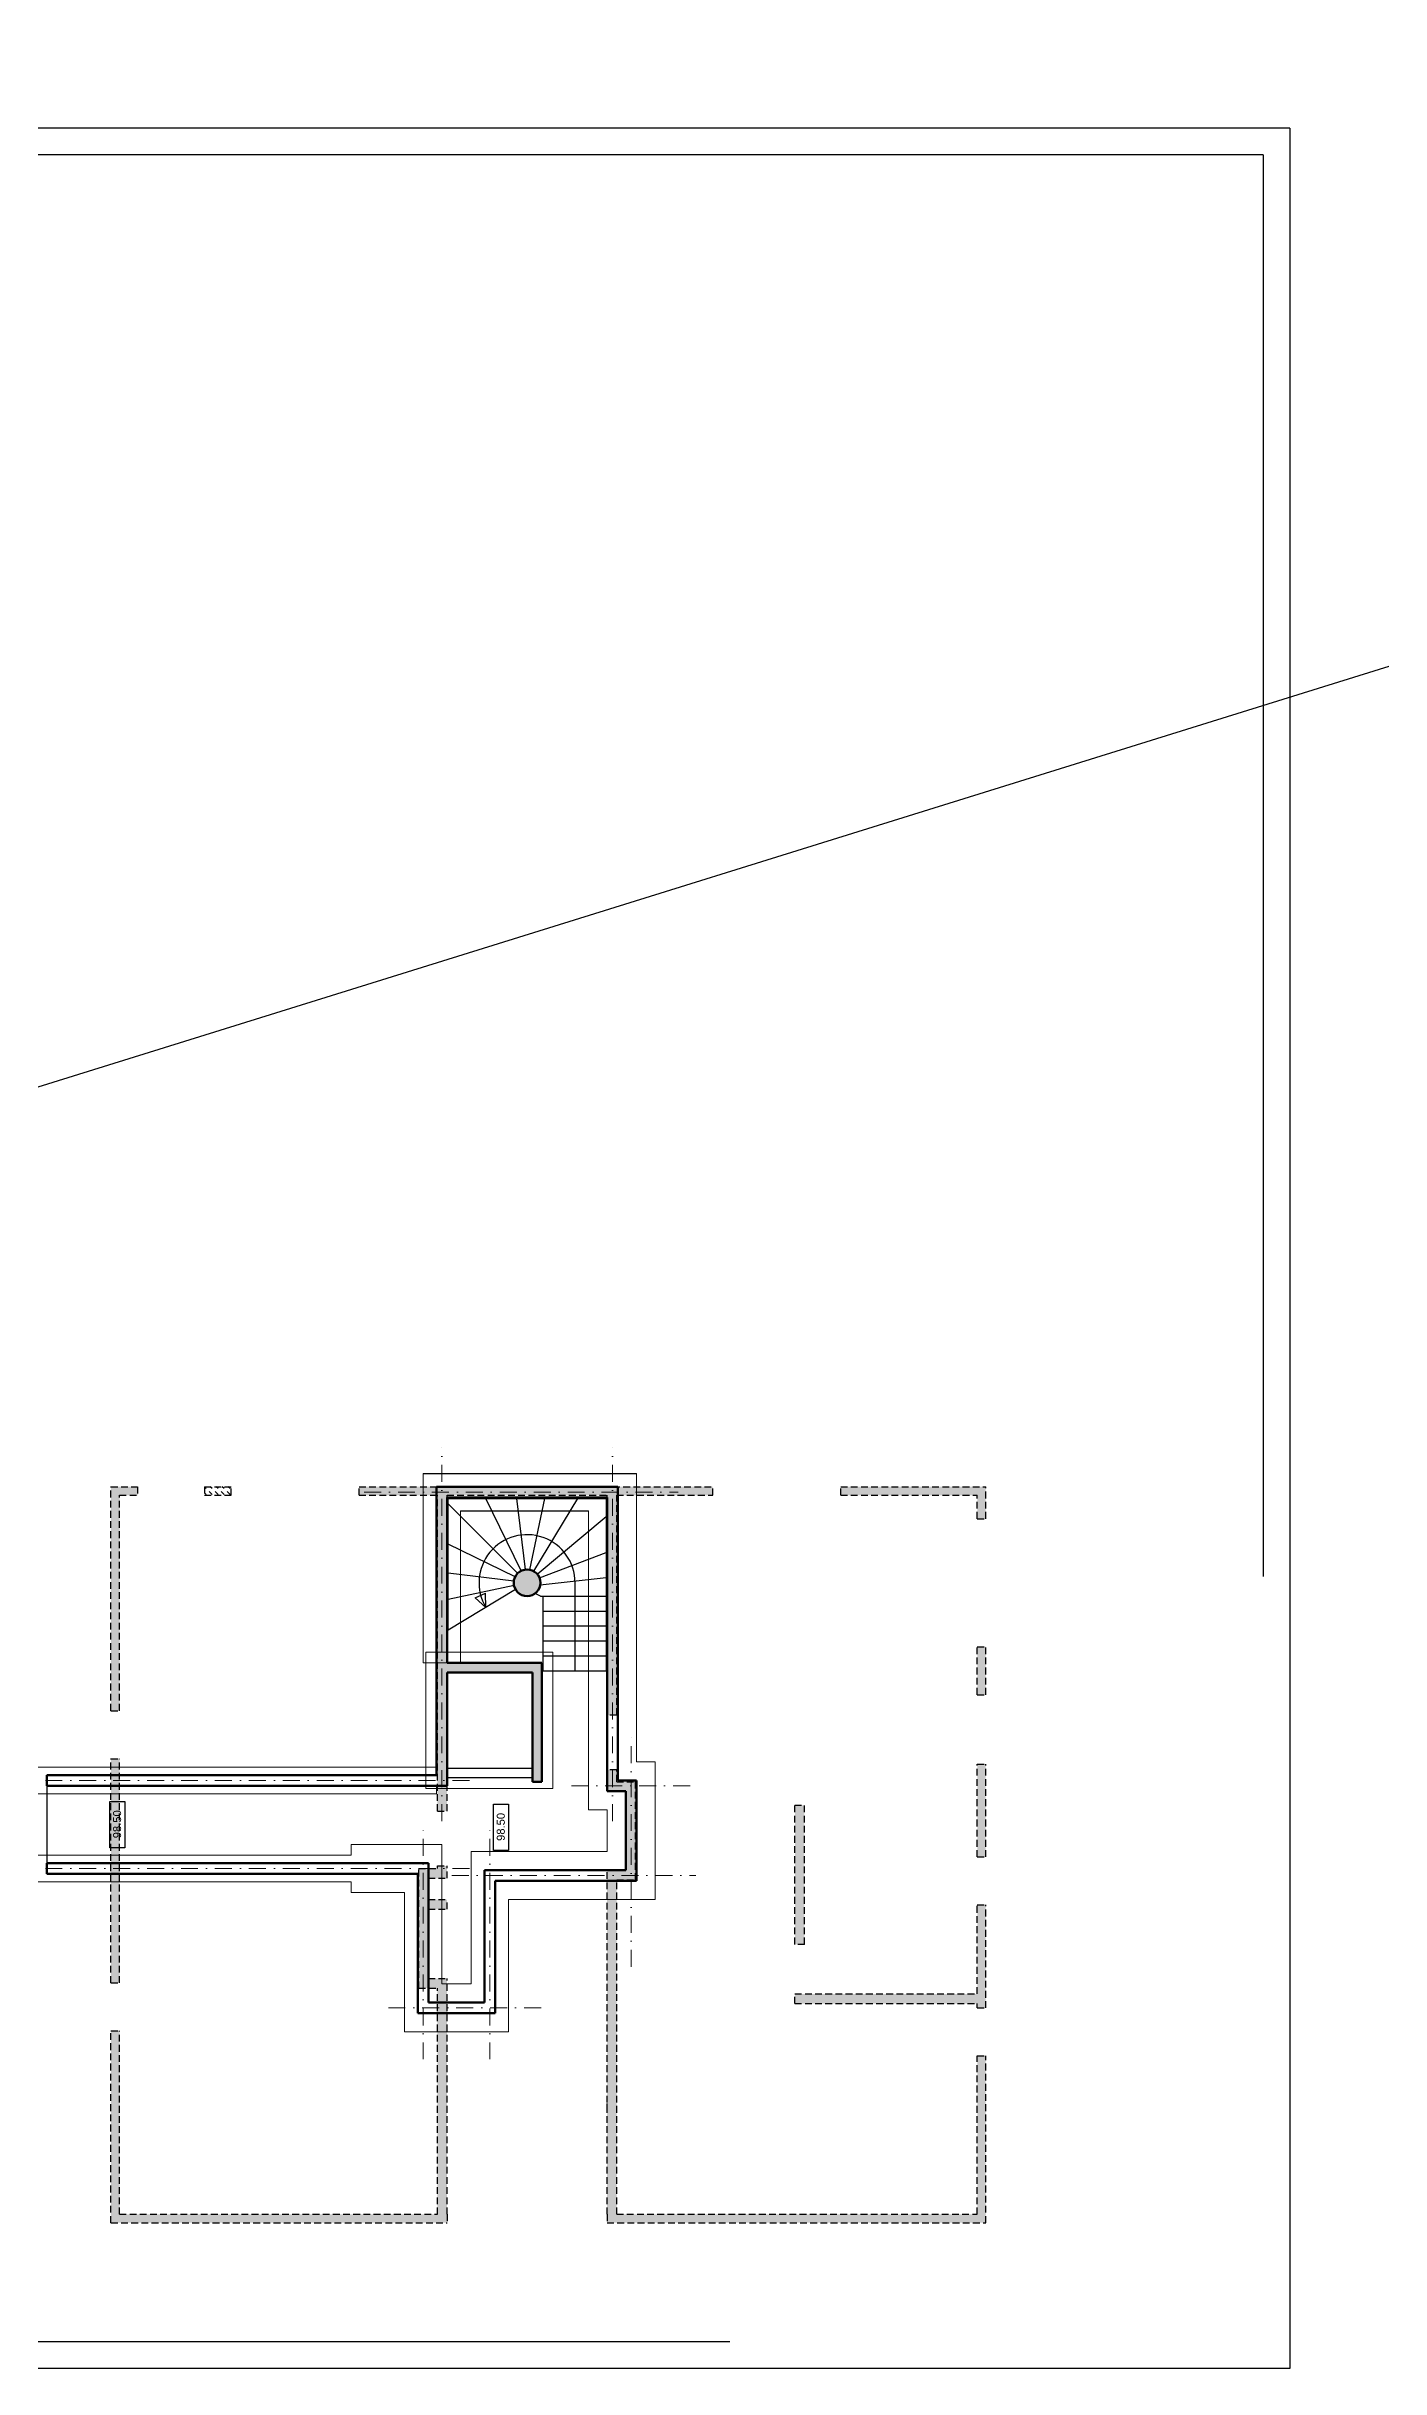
# Model space of a CAD drawing. Header units: centimetres. Extents: x 16433 to 114398, y -50094 to -12305.
# Drawn here: x 45565 to 48066, y -21057 to -16703 of the extents above; entities that cross this region are included whole.
import ezdxf

# ---------------------------------------------------------------- set-up
doc = ezdxf.new("R2010")
doc.units = ezdxf.units.CM
doc.header["$LTSCALE"] = 0.5
for name, pattern in [('CACHEX2', [19.05, 12.7, -6.35]), ('TIRETPT2', [12.7, 6.35, -3.175, 0, -3.175]), ('TIRETPTX2', [50.8, 25.4, -12.7, 0, -12.7])]:
    doc.linetypes.add(name, pattern=pattern)
doc.layers.get('0').update_dxf_attribs({"linetype": 'CONTINUOUS'})
for name, color, linetype in [('01_cote_gen', 4, 'CONTINUOUS'), ('01_linteaux', 2, 'CONTINUOUS'), ('01_murs_sup', 2, 'CACHEX2'), ('01_poch_murs', 253, 'CONTINUOUS'), ('01_texte', 230, 'CONTINUOUS')]:
    doc.layers.add(name, color=color, linetype=linetype)
for name, color, linetype, lineweight in [('01_murs_coup', 5, 'CONTINUOUS', 60), ('01_sem', 42, 'CONTINUOUS', 15), ('01_tram_axes', 2, 'TIRETPTX2', 9)]:
    doc.layers.add(name, color=color, linetype=linetype, lineweight=lineweight)
doc.styles.add('ARIAL', font='arial.ttf')
pattern_1 = [(135, (25186.803, -57921.042), (-11.2253202, 2e-15), [7.9375, -7.9375])]

msp = doc.modelspace()

# ---------------------------------------------------------------- hatches: boundary and pattern name
at = {"layer": '01_murs_sup'}
h = msp.add_hatch(dxfattribs=at)
h.set_pattern_fill('DASH', color=256, scale=2.5, angle=135)
h.set_pattern_definition(pattern_1)
h.paths.add_polyline_path([(45685.633, -19403.484), (45685.633, -19823.484), (45701.633, -19823.484), (45701.633, -19419.484), (45735.633, -19419.484), (45735.633, -19403.484)])
h.paths.add_polyline_path([(45685.633, -19913.484), (45685.633, -20333.484), (45701.633, -20333.484), (45701.633, -19913.484)])
h.paths.add_polyline_path([(46280.633, -20325.484), (46280.633, -20195.484), (46315.633, -20195.484), (46315.633, -20177.484), (46280.633, -20177.484), (46280.633, -20137.484), (46315.633, -20137.484), (46315.633, -20114.484), (46297.633, -20114.484), (46297.633, -20119.484), (46262.633, -20119.484), (46262.633, -20343.484), (46297.633, -20343.484), (46297.633, -20767.484), (45701.633, -20767.484), (45701.633, -20423.484), (45685.633, -20423.484), (45685.633, -20783.484), (46315.633, -20783.484), (46315.633, -20767.484), (46315.633, -20325.484)])
h.paths.add_polyline_path([(46150.633, -19403.484), (46150.633, -19419.484), (46297.633, -19419.484), (46297.633, -20011.484), (46315.633, -20011.484), (46315.633, -19751.484), (46475.633, -19751.484), (46475.633, -19956.484), (46493.633, -19956.484), (46493.633, -19733.484), (46315.633, -19733.484), (46315.633, -19419.484), (46615.633, -19419.484), (46615.633, -19831.484), (46633.633, -19831.484), (46633.633, -19419.484), (46813.633, -19419.484), (46813.633, -19403.484)])
h.paths.add_polyline_path([(46465.633, -19558.484, 1), (46465.633, -19608.484, 1)], flags=17)
h.paths.add_polyline_path([(46633.633, -19956.484), (46633.633, -19934.484), (46615.633, -19934.484), (46615.633, -19974.484), (46650.633, -19974.484), (46650.633, -20122.484), (46615.633, -20122.484), (46615.633, -20767.484), (46615.633, -20783.484), (47325.633, -20783.484), (47325.633, -20470.484), (47309.633, -20470.484), (47309.633, -20767.484), (46633.633, -20767.484), (46633.633, -20140.484), (46668.633, -20140.484), (46668.633, -19956.484)])
h.paths.add_polyline_path([(46967.633, -20000.484), (46967.633, -20261.484), (46985.633, -20261.484), (46985.633, -20000.484)], flags=17)
h.paths.add_polyline_path([(46967.633, -20354.484), (46967.633, -20372.484), (47309.633, -20372.484), (47309.633, -20380.484), (47325.633, -20380.484), (47325.633, -20187.484), (47309.633, -20187.484), (47309.633, -20354.484)], flags=17)
h.paths.add_polyline_path([(47309.633, -19923.484), (47309.633, -20097.484), (47325.633, -20097.484), (47325.633, -19923.484)])
h.paths.add_polyline_path([(47309.633, -19703.484), (47309.633, -19793.484), (47325.633, -19793.484), (47325.633, -19703.484)])
h.paths.add_polyline_path([(47053.633, -19403.484), (47053.633, -19419.484), (47309.633, -19419.484), (47309.633, -19463.484), (47325.633, -19463.484), (47325.633, -19403.484)])
h = msp.add_hatch(dxfattribs=at)
h.set_pattern_fill('DASH', color=256, scale=2.5, angle=135)
h.set_pattern_definition(pattern_1)
h.paths.add_polyline_path([(45860.633, -19403.484), (45860.633, -19419.484), (45910.633, -19419.484), (45910.633, -19403.484)])

# ---------------------------------------------------------------- linework, layer by layer
msp.add_line((47895.797, -16856.715), (47895.797, -21056.715))
at = {"layer": '01_cote_gen'}
for p, q in [((47895.797, -16856.715), (37832.394, -16856.715)), ((47895.797, -21056.715), (38882.394, -21056.715))]:
    msp.add_line(p, q, dxfattribs=at)
at = {"layer": '01_linteaux'}
for p, q in [((46270.633, -19378.484), (46670.633, -19378.484)), ((46317.633, -19425.484), (46613.633, -19425.484)), ((46317.633, -19672.332), (46317.633, -19425.484)), ((46447.918, -19565.843), (46317.633, -19435.395)), ((46340.633, -19448.484), (46580.633, -19448.484)), ((46454.635, -19561.033), (46388.61, -19425.484)), ((46462.554, -19558.675), (46446.254, -19425.484)), ((46470.808, -19559.026), (46499.233, -19425.484)), ((46478.497, -19562.048), (46560.586, -19425.484)), ((46484.781, -19567.412), (46613.633, -19459.307)), ((46613.633, -19425.484), (46613.633, -19748.483)), ((46443.136, -19572.58), (46317.633, -19511.254)), ((46488.974, -19574.531), (46613.633, -19526.672)), ((46440.81, -19580.508), (46317.633, -19565.278)), ((46441.196, -19588.761), (46317.633, -19614.901)), ((46490.328, -19587.373), (46613.633, -19573.358)), ((46555.674, -19748.487), (46555.674, -19583.484)), ((46444.25, -19596.438), (46317.633, -19672.332)), ((46368.487, -19611.746), (46387.532, -19602.915)), ((46388.463, -19629.877), (46368.487, -19611.746)), ((46388.463, -19629.877), (46387.532, -19602.915)), ((46490.633, -19608.492), (46480.632, -19603.485)), ((46490.633, -19608.492), (46613.633, -19608.483)), ((46495.633, -19748.492), (46495.633, -19608.492)), ((46495.633, -19636.492), (46613.633, -19636.483)), ((46495.633, -19664.492), (46613.633, -19664.483)), ((46495.633, -19692.492), (46613.633, -19692.483)), ((46495.633, -19720.492), (46613.633, -19720.483)), ((46495.633, -19748.492), (46613.633, -19748.483)), ((46475.633, -19931.484), (46315.633, -19931.484)), ((45565.633, -19964.484), (45565.633, -20109.484)), ((46475.633, -19949.484), (46315.633, -19949.484))]:
    msp.add_line(p, q, dxfattribs=at)
msp.add_arc((46465.633, -19583.484), 90.041, 0, 211.013118, dxfattribs=at)
at = {"layer": '01_murs_coup', "linetype": 'Continuous', "lineweight": 50}
for p, q in [((46295.633, -19944.484), (46295.633, -19403.484)), ((46295.633, -19403.484), (46635.633, -19403.484)), ((46635.633, -19403.484), (46635.633, -19954.484)), ((46315.633, -19733.484), (46315.633, -19423.484)), ((46315.633, -19423.484), (46615.633, -19423.484)), ((46615.633, -19423.484), (46615.633, -19974.484)), ((46493.633, -19733.484), (46315.633, -19733.484)), ((46475.633, -19751.484), (46315.633, -19751.484)), ((46315.633, -19751.484), (46315.633, -19964.484)), ((46475.633, -19956.484), (46475.633, -19751.484)), ((46493.633, -19956.484), (46493.633, -19733.484)), ((45565.633, -19944.484), (46295.633, -19944.484)), ((45565.633, -19964.484), (45565.633, -19944.484)), ((45565.633, -19964.484), (46315.633, -19964.484)), ((46493.633, -19956.484), (46475.633, -19956.484)), ((46615.633, -19974.484), (46650.633, -19974.484)), ((46635.633, -19954.484), (46670.633, -19954.484)), ((46650.633, -19974.484), (46650.633, -20122.484)), ((46670.633, -19954.484), (46670.633, -20142.484)), ((46280.633, -20109.484), (45565.633, -20109.484)), ((45565.633, -20129.484), (45565.633, -20109.484)), ((46280.633, -20109.484), (46280.633, -20142.484)), ((46260.633, -20129.484), (45565.633, -20129.484)), ((46260.633, -20390.484), (46260.633, -20129.484)), ((46280.633, -20370.484), (46280.633, -20142.484)), ((46650.633, -20122.484), (46385.633, -20122.484)), ((46385.633, -20142.484), (46385.633, -20122.484)), ((46385.633, -20370.484), (46385.633, -20142.484)), ((46670.633, -20142.484), (46405.633, -20142.484)), ((46405.633, -20390.484), (46405.633, -20142.484)), ((46280.633, -20370.484), (46385.633, -20370.484)), ((46260.633, -20390.484), (46405.633, -20390.484))]:
    msp.add_line(p, q, dxfattribs=at)
msp.add_circle((46465.633, -19583.484), 25, dxfattribs=at)
at = {"layer": '01_murs_sup', "ltscale": 2}
for p, q in [((45685.633, -19823.484), (45685.633, -19403.484)), ((45685.633, -19403.484), (45735.633, -19403.484)), ((45735.633, -19403.484), (45735.633, -19419.484)), ((45860.633, -19403.484), (45910.633, -19403.484)), ((45860.633, -19403.484), (45860.633, -19419.484)), ((45910.633, -19419.484), (45910.633, -19403.484)), ((46150.633, -19403.484), (46813.633, -19403.484)), ((46150.633, -19419.484), (46150.633, -19403.484)), ((46813.633, -19419.484), (46813.633, -19403.484)), ((47053.633, -19403.484), (47325.633, -19403.484)), ((47053.633, -19419.484), (47053.633, -19403.484)), ((47325.633, -19463.484), (47325.633, -19403.484)), ((45701.633, -19823.484), (45701.633, -19419.484)), ((45701.633, -19419.484), (45735.633, -19419.484)), ((45860.633, -19419.484), (45910.633, -19419.484)), ((46150.633, -19419.484), (46297.633, -19419.484)), ((46297.633, -20011.484), (46297.633, -19419.484)), ((46315.633, -19419.484), (46615.633, -19419.484)), ((46315.633, -19733.484), (46315.633, -19419.484)), ((46615.633, -19831.484), (46615.633, -19419.484)), ((46633.633, -19419.484), (46813.633, -19419.484)), ((46633.633, -19831.484), (46633.633, -19419.484)), ((47053.633, -19419.484), (47309.633, -19419.484)), ((47309.633, -19463.484), (47309.633, -19419.484)), ((47309.633, -19463.484), (47325.633, -19463.484)), ((47309.633, -19793.484), (47309.633, -19703.484)), ((47309.633, -19703.484), (47325.633, -19703.484)), ((47325.633, -19793.484), (47325.633, -19703.484)), ((46315.633, -19733.484), (46493.633, -19733.484)), ((46315.633, -20011.484), (46315.633, -19751.484)), ((46315.633, -19751.484), (46475.633, -19751.484)), ((46475.633, -19956.484), (46475.633, -19751.484)), ((46493.633, -19956.484), (46493.633, -19733.484)), ((47309.633, -19793.484), (47325.633, -19793.484)), ((45685.633, -19823.484), (45701.633, -19823.484)), ((46633.633, -19831.484), (46615.633, -19831.484)), ((45685.633, -20333.484), (45685.633, -19913.484)), ((45685.633, -19913.484), (45701.633, -19913.484)), ((45701.633, -20333.484), (45701.633, -19913.484)), ((46615.633, -19974.484), (46615.633, -19934.484)), ((46633.633, -19934.484), (46615.633, -19934.484)), ((46633.633, -19956.484), (46633.633, -19934.484)), ((47309.633, -20097.484), (47309.633, -19923.484)), ((47309.633, -19923.484), (47325.633, -19923.484)), ((47325.633, -20097.484), (47325.633, -19923.484)), ((46475.633, -19956.484), (46493.633, -19956.484)), ((46615.633, -19974.484), (46650.633, -19974.484)), ((46633.633, -19956.484), (46668.633, -19956.484)), ((46650.633, -20122.484), (46650.633, -19974.484)), ((46668.633, -20140.484), (46668.633, -19956.484)), ((46297.633, -20011.484), (46315.633, -20011.484)), ((46967.633, -20261.484), (46967.633, -20000.484)), ((46967.633, -20000.484), (46985.633, -20000.484)), ((46985.633, -20261.484), (46985.633, -20000.484)), ((47309.633, -20097.484), (47325.633, -20097.484)), ((46262.633, -20343.484), (46262.633, -20119.484)), ((46262.633, -20119.484), (46297.633, -20119.484)), ((46280.633, -20177.484), (46280.633, -20137.484)), ((46280.633, -20137.484), (46315.633, -20137.484)), ((46297.633, -20119.484), (46297.633, -20114.484)), ((46297.633, -20114.484), (46315.633, -20114.484)), ((46315.633, -20137.484), (46315.633, -20114.484)), ((46615.633, -20767.484), (46615.633, -20122.484)), ((46615.633, -20122.484), (46650.633, -20122.484)), ((46633.633, -20767.484), (46633.633, -20140.484)), ((46633.633, -20140.484), (46668.633, -20140.484)), ((46280.633, -20177.484), (46315.633, -20177.484)), ((46280.633, -20195.484), (46315.633, -20195.484)), ((46280.633, -20325.484), (46280.633, -20195.484)), ((46315.633, -20195.484), (46315.633, -20177.484)), ((47309.633, -20354.484), (47309.633, -20187.484)), ((47309.633, -20187.484), (47325.633, -20187.484)), ((47325.633, -20380.484), (47325.633, -20187.484)), ((46985.633, -20261.484), (46967.633, -20261.484)), ((46280.633, -20325.484), (46315.633, -20325.484)), ((46315.633, -20767.484), (46315.633, -20325.484)), ((45685.633, -20333.484), (45701.633, -20333.484)), ((46262.633, -20343.484), (46297.633, -20343.484)), ((46297.633, -20767.484), (46297.633, -20343.484)), ((46967.633, -20354.484), (47309.633, -20354.484)), ((46967.633, -20372.484), (46967.633, -20354.484)), ((46967.633, -20372.484), (47309.633, -20372.484)), ((47309.633, -20380.484), (47309.633, -20372.484)), ((47309.633, -20380.484), (47325.633, -20380.484)), ((45685.633, -20783.484), (45685.633, -20423.484)), ((45685.633, -20423.484), (45701.633, -20423.484)), ((45701.633, -20767.484), (45701.633, -20423.484)), ((47309.633, -20767.484), (47309.633, -20470.484)), ((47309.633, -20470.484), (47325.633, -20470.484)), ((47325.633, -20783.484), (47325.633, -20470.484)), ((46615.633, -20572.484), (46615.633, -20556.484)), ((45685.633, -20783.484), (46315.633, -20783.484)), ((45701.633, -20767.484), (46297.633, -20767.484)), ((46315.633, -20767.484), (46315.633, -20783.484)), ((46615.633, -20767.484), (46615.633, -20783.484)), ((46615.633, -20783.484), (47325.633, -20783.484)), ((46633.633, -20767.484), (47309.633, -20767.484))]:
    msp.add_line(p, q, dxfattribs=at)
msp.add_circle((46465.633, -19583.484), 25, dxfattribs=at)
at = {"layer": '01_poch_murs'}
msp.add_line((37832.394, -21056.715), (64082.109, -12882.714), dxfattribs=at)
at = {"layer": '01_sem', "linetype": 'Continuous'}
for p, q in [((46270.633, -19733.484), (46270.633, -19378.484)), ((46670.633, -19919.484), (46670.633, -19378.484)), ((46340.633, -19733.484), (46340.633, -19448.484)), ((46580.633, -20009.484), (46580.633, -19448.484)), ((46513.633, -19713.484), (46275.633, -19713.484)), ((46275.633, -19969.484), (46275.633, -19713.484)), ((46513.633, -19969.484), (46513.633, -19713.484)), ((46315.633, -19733.484), (46270.633, -19733.484)), ((46295.633, -19929.484), (45150.633, -19929.484)), ((46670.633, -19919.484), (46705.633, -19919.484)), ((46705.633, -20177.484), (46705.633, -19919.484)), ((46295.633, -19979.484), (45100.633, -19979.484)), ((46513.633, -19969.484), (46275.633, -19969.484)), ((46295.633, -19964.484), (46295.633, -19979.484)), ((46580.633, -20009.484), (46615.633, -20009.484)), ((46615.633, -20087.484), (46615.633, -20009.484)), ((46135.633, -20094.484), (44717.633, -20094.484)), ((46305.633, -20074.484), (46135.633, -20074.484)), ((46135.633, -20094.484), (46135.633, -20074.484)), ((46305.633, -20335.484), (46305.633, -20074.484)), ((46360.633, -20087.484), (46615.633, -20087.484)), ((46360.633, -20335.484), (46360.633, -20087.484)), ((46135.633, -20144.484), (44715.633, -20144.484)), ((46135.633, -20164.484), (46135.633, -20144.484)), ((46235.633, -20164.484), (46135.633, -20164.484)), ((46235.633, -20425.484), (46235.633, -20164.484)), ((46430.633, -20177.484), (46705.633, -20177.484)), ((46430.633, -20425.484), (46430.633, -20177.484)), ((46360.633, -20335.484), (46305.633, -20335.484)), ((46430.633, -20425.484), (46235.633, -20425.484))]:
    msp.add_line(p, q, dxfattribs=at)
at = {"layer": '01_texte'}
for p, q in [((47845.797, -16906.715), (37882.394, -16906.715)), ((47845.797, -16906.715), (47845.797, -19571.715)), ((46845.797, -21006.715), (38882.394, -21006.715))]:
    msp.add_line(p, q, dxfattribs=at)
for points in [[(45683.633, -20080.273), (45683.633, -19993.696), (45711.728, -19993.696), (45711.728, -20080.273)], [(46402.898, -20085.268), (46402.898, -19998.691), (46430.994, -19998.691), (46430.994, -20085.268)]]:
    msp.add_lwpolyline(points, close=True, dxfattribs=at)
at = {"layer": '01_tram_axes', "linetype": 'TIRETPT2', "ltscale": 10}
for p, q in [((46305.633, -20030.396), (46305.633, -19330.302)), ((46625.633, -20030.396), (46625.633, -19330.302)), ((46160.17, -19413.484), (46748.818, -19413.484)), ((46660.633, -20303.308), (46660.633, -19870.336)), ((46357.521, -19954.484), (45014.82, -19954.484)), ((46548.69, -19964.484), (46781.955, -19964.484)), ((46270.633, -20476.927), (46270.633, -20040.25)), ((46395.633, -20476.927), (46395.633, -20040.25)), ((46357.521, -20119.484), (44580.365, -20119.484)), ((46324.777, -20132.484), (46781.955, -20132.484)), ((46491.796, -20380.484), (46191.048, -20380.484))]:
    msp.add_line(p, q, dxfattribs=at)

# ---------------------------------------------------------------- texts
at = {"layer": '01_texte', "char_height": 15, "width": 90.385, "attachment_point": 5, "rotation": 90, "style": 'ARIAL'}
for insert in [(45697.169, -20036.262), (46416.435, -20041.258)]:
    msp.add_mtext('98.50', dxfattribs=dict(at, insert=insert))

doc.saveas('drawing.dxf')
